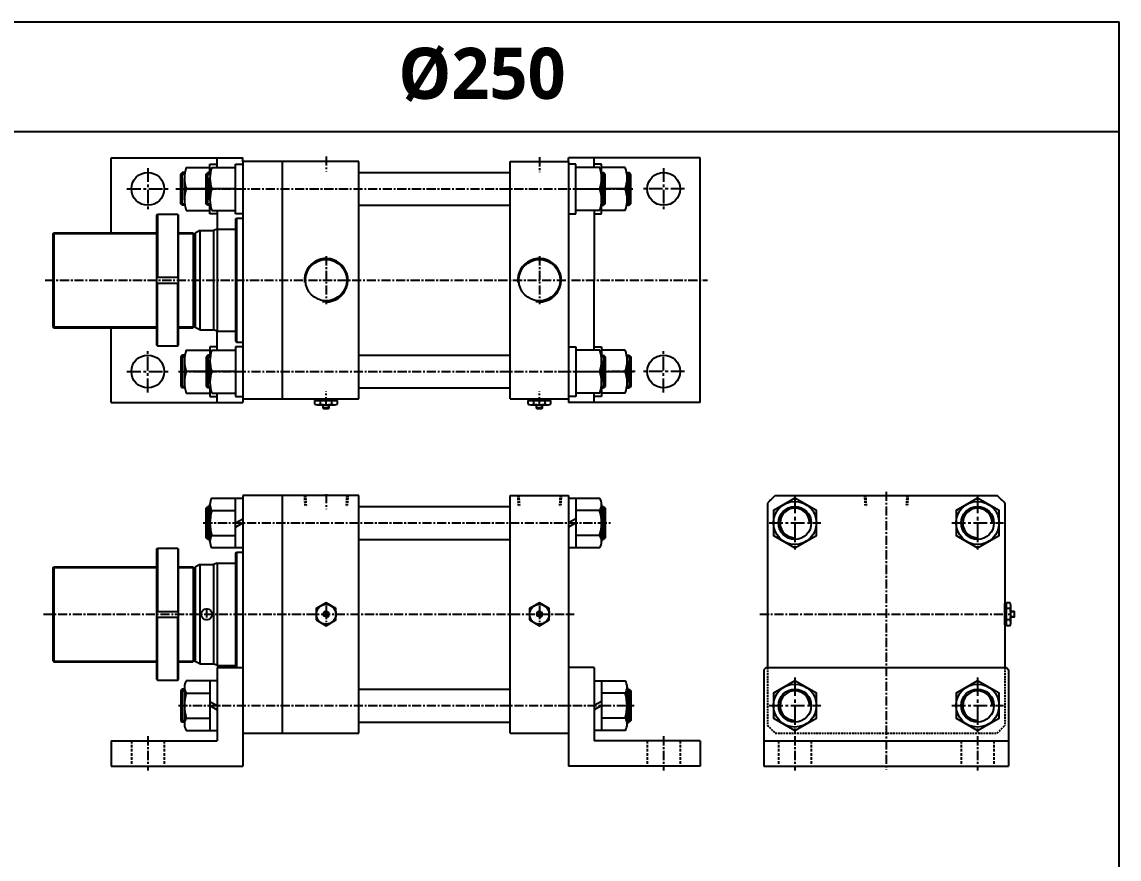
# Model space of a CAD drawing. Extents: x -819 to 7462, y 0 to 3630.
# Drawn here: x 5960 to 7462, y 1146 to 2292 of the extents above; entities that cross this region are included whole.
import ezdxf

# ---------------------------------------------------------------- set-up
doc = ezdxf.new("R2010")
doc.units = 0
doc.header["$LTSCALE"] = 10
doc.header["$MEASUREMENT"] = 0
for name, pattern in [('CENTER', [2, 1.25, -0.25, 0.25, -0.25]), ('CENTERX2', [4, 2.5, -0.5, 0.5, -0.5]), ('HIDDEN', [0.375, 0.25, -0.125]), ('HIDDENX2', [0.75, 0.5, -0.25])]:
    doc.linetypes.add(name, pattern=pattern)
doc.layers.get('0').update_dxf_attribs({"linetype": 'CONTINUOUS'})
for name, color, linetype in [('CEN', 1, 'CENTERX2'), ('DIM', 2, 'CONTINUOUS'), ('HID', 2, 'HIDDENX2'), ('ML', 7, 'CONTINUOUS')]:
    doc.layers.add(name, color=color, linetype=linetype)
doc.styles.add('문자', font='romans.shx')

msp = doc.modelspace()

# ---------------------------------------------------------------- linework, layer by layer
for p, q in [((0, 2291.6), (7461.9, 2291.6)), ((7461.9, 0), (7461.9, 2291.6)), ((0, 2141.6), (7461.9, 2141.6))]:
    msp.add_line(p, q)
at = {"color": 7, "linetype": 'Continuous'}
for p, q in [((6361, 1768.5), (6361, 1773.6)), ((6361, 1773.6), (6367.3, 1773.6)), ((6362, 1773.6), (6362, 1775.6)), ((6362, 1775.6), (6391.2, 1775.6)), ((6367.3, 1773.6), (6392.2, 1773.6)), ((6368.8, 1768.5), (6368.8, 1773.6)), ((6384.4, 1768.5), (6384.4, 1773.6)), ((6391.2, 1773.6), (6391.2, 1775.6)), ((6392.2, 1768.5), (6392.2, 1773.6)), ((6653, 1768.5), (6653, 1773.6)), ((6653, 1773.6), (6659.3, 1773.6)), ((6654, 1773.6), (6654, 1775.6)), ((6654, 1775.6), (6683.2, 1775.6)), ((6659.3, 1773.6), (6684.2, 1773.6)), ((6660.8, 1768.5), (6660.8, 1773.6)), ((6676.4, 1768.5), (6676.4, 1773.6)), ((6683.2, 1773.6), (6683.2, 1775.6)), ((6684.2, 1768.5), (6684.2, 1773.6)), ((6364.2, 1767.6), (6389, 1767.6)), ((6372.6, 1767.8), (6372.6, 1767.8)), ((6372.6, 1763.1), (6372.6, 1767.6)), ((6372.6, 1763.1), (6373.1, 1762.6)), ((6380.6, 1763.1), (6372.6, 1763.1)), ((6373.1, 1762.6), (6380.1, 1762.6)), ((6380.6, 1763.1), (6380.1, 1762.6)), ((6380.6, 1763.1), (6380.6, 1767.6)), ((6656.2, 1767.6), (6681, 1767.6)), ((6664.6, 1767.8), (6664.6, 1767.8)), ((6664.6, 1763.1), (6664.6, 1767.6)), ((6664.6, 1763.1), (6665.1, 1762.6)), ((6672.6, 1763.1), (6664.6, 1763.1)), ((6665.1, 1762.6), (6672.1, 1762.6)), ((6672.6, 1763.1), (6672.1, 1762.6)), ((6672.6, 1763.1), (6672.6, 1767.6)), ((7305.7, 1466.2), (7305.7, 1495.4)), ((7307.7, 1495.4), (7305.7, 1495.4)), ((7312.7, 1496.4), (7307.7, 1496.4)), ((7307.7, 1471.5), (7307.7, 1496.4)), ((7312.7, 1488.6), (7307.7, 1488.6)), ((7313.7, 1468.4), (7313.7, 1493.2)), ((7312.7, 1473), (7307.7, 1473)), ((7307.7, 1465.2), (7307.7, 1471.5)), ((7313.4, 1476.8), (7313.4, 1476.8)), ((7318.2, 1484.8), (7313.7, 1484.8)), ((7318.2, 1476.8), (7313.7, 1476.8)), ((7318.2, 1484.8), (7318.7, 1484.3)), ((7318.2, 1484.8), (7318.2, 1476.8)), ((7318.2, 1476.8), (7318.7, 1477.3)), ((7318.7, 1477.3), (7318.7, 1484.3)), ((7307.7, 1466.2), (7305.7, 1466.2)), ((7312.7, 1465.2), (7307.7, 1465.2))]:
    msp.add_line(p, q, dxfattribs=at)
for points in [[(6363.1, 1473), (6376.6, 1465.2), (6390.1, 1473), (6390.1, 1488.6), (6376.6, 1496.4), (6363.1, 1488.6)], [(6655.1, 1473), (6668.6, 1465.2), (6682.1, 1473), (6682.1, 1488.6), (6668.6, 1496.4), (6655.1, 1488.6)], [(6375.1, 1483.3), (6373.7, 1480.8), (6375.1, 1478.3), (6378, 1478.3), (6379.5, 1480.8), (6378, 1483.3)], [(6667.1, 1483.3), (6665.7, 1480.8), (6667.1, 1478.3), (6670, 1478.3), (6671.5, 1480.8), (6670, 1483.3)]]:
    msp.add_lwpolyline(points, close=True, dxfattribs=at)
for centre, radius in [((6376.6, 1480.8), 13.5), ((6668.6, 1480.8), 13.5), ((6376.6, 1480.8), 3.5), ((6668.6, 1480.8), 3.5)]:
    msp.add_circle(centre, radius, dxfattribs=at)
for centre, radius, start, end in [((6364.2, 1773.2), 5.62, 235.6158, 270), ((6364.9, 1775.8), 8.22, 241.7006, 298.2994), ((6376.6, 1798.9), 31.3, 255.6172, 270.0141), ((6376.6, 1798.9), 31.3, 269.9859, 284.3828), ((6388.3, 1775.8), 8.22, 241.7006, 298.2994), ((6656.2, 1773.2), 5.62, 235.6158, 270), ((6656.9, 1775.8), 8.22, 241.7006, 298.2994), ((6668.6, 1798.9), 31.3, 255.6172, 270.0141), ((6668.6, 1798.9), 31.3, 269.9859, 284.3828), ((6680.3, 1775.8), 8.22, 241.7006, 298.2994), ((7305.5, 1492.5), 8.22, 331.7006, 28.2994), ((7282.4, 1480.8), 31.3, 359.9859, 14.3828), ((7282.4, 1480.8), 31.3, 345.6172, 0.0141), ((7305.5, 1469.1), 8.22, 331.7006, 28.2994), ((7308.1, 1468.4), 5.62, 325.6158, 0)]:
    msp.add_arc(centre, radius, start, end, dxfattribs=at)
at = {"layer": 'CEN', "linetype": 'CENTER', "ltscale": 1.5}
for p, q in [((6132.6, 2091.6), (6132.6, 2034.6)), ((6838.6, 2091.6), (6838.6, 2034.6)), ((6104.1, 2063.1), (6161.1, 2063.1)), ((6867.1, 2063.1), (6810.1, 2063.1)), ((6132.6, 1784.6), (6132.6, 1841.6)), ((6838.6, 1784.6), (6838.6, 1841.6)), ((6104.1, 1813.1), (6161.1, 1813.1)), ((6867.1, 1813.1), (6810.1, 1813.1))]:
    msp.add_line(p, q, dxfattribs=at)
at = {"layer": 'CEN', "color": 1, "linetype": 'CENTER', "ltscale": 2}
for p, q in [((7018.2, 1644.4), (7018.2, 1567.2)), ((7268.2, 1644.4), (7268.2, 1567.2)), ((7018.2, 1394.4), (7018.2, 1317.2)), ((7268.2, 1394.4), (7268.2, 1317.2))]:
    msp.add_line(p, q, dxfattribs=at)
at = {"layer": 'CEN', "color": 1, "linetype": 'CENTER', "ltscale": 1.5}
for p, q in [((6982.8, 1605.8), (7053.6, 1605.8)), ((7232.8, 1605.8), (7303.6, 1605.8)), ((6982.8, 1355.8), (7053.6, 1355.8)), ((7232.8, 1355.8), (7303.6, 1355.8))]:
    msp.add_line(p, q, dxfattribs=at)
at = {"layer": 'CEN', "color": 1, "linetype": 'CENTER'}
for p, q in [((6132.6, 1313.8), (6132.6, 1266.8)), ((6838.6, 1313.8), (6838.6, 1266.8)), ((7018.2, 1313.8), (7018.2, 1266.8)), ((7268.2, 1313.8), (7268.2, 1266.8))]:
    msp.add_line(p, q, dxfattribs=at)
at = {"layer": 'DIM'}
for p, q in [((6177.6, 2083.3), (6182.9, 2083.3)), ((6212.6, 2083.3), (6217.9, 2083.3)), ((6758.6, 2083.3), (6753.2, 2083.3)), ((6793.6, 2083.3), (6788.2, 2083.3)), ((6177.6, 2042.8), (6182.9, 2042.8)), ((6212.6, 2042.8), (6217.9, 2042.8)), ((6758.6, 2042.8), (6753.2, 2042.8)), ((6793.6, 2042.8), (6788.2, 2042.8)), ((6177.6, 1833.3), (6182.9, 1833.3)), ((6212.6, 1833.3), (6217.9, 1833.3)), ((6758.6, 1833.3), (6753.2, 1833.3)), ((6793.6, 1833.3), (6788.2, 1833.3)), ((6177.6, 1792.8), (6182.9, 1792.8)), ((6212.6, 1792.8), (6217.9, 1792.8)), ((6758.6, 1792.8), (6753.2, 1792.8)), ((6793.6, 1792.8), (6788.2, 1792.8)), ((6212.6, 1626), (6217.6, 1626)), ((6758.6, 1626), (6753.6, 1626)), ((6252.6, 1605.8), (6262.6, 1611.6)), ((6718.6, 1611.6), (6708.6, 1605.8)), ((6252.6, 1600), (6262.6, 1605.8)), ((6718.6, 1605.8), (6708.6, 1600)), ((6212.6, 1585.5), (6217.6, 1585.5)), ((6758.6, 1585.5), (6753.6, 1585.5)), ((6177.6, 1376), (6182.6, 1376)), ((6793.6, 1376), (6788.6, 1376)), ((6217.6, 1361.6), (6227.6, 1355.8)), ((6217.6, 1355.8), (6227.6, 1350)), ((6753.6, 1361.6), (6743.6, 1355.8)), ((6753.6, 1355.8), (6743.6, 1350)), ((6177.6, 1335.5), (6182.6, 1335.5)), ((6793.6, 1335.5), (6788.6, 1335.5))]:
    msp.add_line(p, q, dxfattribs=at)
for centre in [(7018.2, 1605.8), (7268.2, 1605.8), (7018.2, 1355.8), (7268.2, 1355.8)]:
    msp.add_arc(centre, 20.2, 356.0356, 273.9644, dxfattribs=at)
at = {"layer": 'HID', "color": 6, "linetype": 'HIDDEN', "ltscale": 1.5}
for p, q in [((6110.1, 1307.8), (6110.1, 1272.8)), ((6155.1, 1307.8), (6155.1, 1272.8)), ((6816.1, 1307.8), (6816.1, 1272.8)), ((6861.1, 1307.8), (6861.1, 1272.8)), ((6995.7, 1307.8), (6995.7, 1272.8)), ((7040.7, 1307.8), (7040.7, 1272.8)), ((7245.7, 1307.8), (7245.7, 1272.8)), ((7290.7, 1307.8), (7290.7, 1272.8))]:
    msp.add_line(p, q, dxfattribs=at)
at = {"layer": 'ML'}
for p, q in [((6082.6, 2003.1), (6082.6, 2105.6)), ((6082.6, 2105.6), (6262.6, 2105.6)), ((6227.6, 2092.5), (6227.6, 2105.6)), ((6262.6, 2100.6), (6262.6, 2105.6)), ((6708.6, 2100.6), (6708.6, 2105.6)), ((6888.6, 2105.6), (6708.6, 2105.6)), ((6743.6, 2092.5), (6743.6, 2105.6)), ((6888.6, 1938.1), (6888.6, 2105.6)), ((6185.1, 2092.5), (6217.6, 2092.5)), ((6217.6, 2085.6), (6217.6, 2097.1)), ((6217.6, 2097.1), (6227.6, 2097.1)), ((6220.1, 2092.5), (6252.6, 2092.5)), ((6252.6, 2029.1), (6252.6, 2097.1)), ((6252.6, 2097.1), (6262.6, 2097.1)), ((6421.6, 2100.6), (6262.6, 2100.6)), ((6262.6, 2100.6), (6262.6, 1770.6)), ((6316.6, 2100.6), (6316.6, 1775.6)), ((6421.6, 1775.6), (6421.6, 2100.6)), ((6628.6, 1775.6), (6628.6, 2100.6)), ((6628.6, 2100.6), (6708.6, 2100.6)), ((6708.6, 2100.6), (6708.6, 1775.6)), ((6718.6, 2097.1), (6708.6, 2097.1)), ((6718.6, 2029.1), (6718.6, 2097.1)), ((6751.1, 2092.5), (6718.6, 2092.5)), ((6753.6, 2097.1), (6743.6, 2097.1)), ((6753.6, 2085.6), (6753.6, 2097.1)), ((6786.1, 2092.5), (6753.6, 2092.5)), ((6177.6, 2083.3), (6179.8, 2085.6)), ((6177.6, 2042.8), (6177.6, 2083.3)), ((6183.3, 2085.6), (6179.8, 2085.6)), ((6179.8, 2040.6), (6179.8, 2085.6)), ((6182.6, 2048.3), (6182.6, 2077.8)), ((6212.6, 2083.3), (6214.8, 2085.6)), ((6212.6, 2042.8), (6212.6, 2083.3)), ((6214.8, 2040.6), (6214.8, 2085.6)), ((6218.3, 2085.6), (6214.8, 2085.6)), ((6217.6, 2048.3), (6217.6, 2077.8)), ((6752.9, 2085.6), (6756.3, 2085.6)), ((6753.6, 2048.3), (6753.6, 2077.8)), ((6756.3, 2040.6), (6756.3, 2085.6)), ((6758.6, 2083.3), (6756.3, 2085.6)), ((6758.6, 2042.8), (6758.6, 2083.3)), ((6787.9, 2085.6), (6791.3, 2085.6)), ((6788.6, 2048.3), (6788.6, 2077.8)), ((6791.3, 2040.6), (6791.3, 2085.6)), ((6793.6, 2083.3), (6791.3, 2085.6)), ((6793.6, 2042.8), (6793.6, 2083.3)), ((6212.6, 2063.1), (6185.1, 2063.1)), ((6185.1, 2063.1), (6212.6, 2063.1)), ((6252.6, 2063.1), (6220.1, 2063.1)), ((6718.6, 2063.1), (6751.1, 2063.1)), ((6786.1, 2063.1), (6758.6, 2063.1)), ((6179.8, 2040.6), (6177.6, 2042.8)), ((6214.8, 2040.6), (6212.6, 2042.8)), ((6756.3, 2040.6), (6758.6, 2042.8)), ((6791.3, 2040.6), (6793.6, 2042.8)), ((6144.7, 2027.1), (6145.7, 2028.1)), ((6145.7, 2028.1), (6145.7, 1942.1)), ((6173.7, 2028.1), (6145.7, 2028.1)), ((6173.7, 2028.1), (6173.7, 1942.1)), ((6173.7, 2028.1), (6174.7, 2027.1)), ((6183.3, 2040.6), (6179.8, 2040.6)), ((6185.1, 2033.6), (6217.6, 2033.6)), ((6218.3, 2040.6), (6214.8, 2040.6)), ((6217.6, 2029.1), (6217.6, 2040.6)), ((6227.6, 2029.1), (6217.6, 2029.1)), ((6220.1, 2033.6), (6252.6, 2033.6)), ((6227.6, 2033.6), (6227.6, 2008.1)), ((6262.6, 2029.1), (6252.6, 2029.1)), ((6708.6, 2029.1), (6718.6, 2029.1)), ((6751.1, 2033.6), (6718.6, 2033.6)), ((6743.6, 2033.6), (6743.6, 1938.1)), ((6743.6, 2029.1), (6753.6, 2029.1)), ((6752.9, 2040.6), (6756.3, 2040.6)), ((6753.6, 2029.1), (6753.6, 2040.6)), ((6786.1, 2033.6), (6753.6, 2033.6)), ((6787.9, 2040.6), (6791.3, 2040.6)), ((6144.7, 2027.1), (6144.7, 1849.1)), ((6174.7, 1849.1), (6174.7, 2027.1)), ((6252.6, 2021.6), (6254.1, 2023.1)), ((6252.6, 2021.6), (6252.6, 1854.6)), ((6254.1, 2023.1), (6254.1, 1853.1)), ((6254.1, 2023.1), (6262.6, 2023.1)), ((6002.6, 2001.6), (6004.1, 2003.1)), ((6002.6, 2001.6), (6002.6, 1874.6)), ((6004.1, 2003.1), (6004.1, 1873.1)), ((6004.1, 2003.1), (6144.7, 2003.1)), ((6174.7, 2003.1), (6194.6, 2003.1)), ((6194.6, 2003.1), (6194.6, 1873.1)), ((6194.6, 2001.6), (6197.6, 2001.6)), ((6203.6, 2006.1), (6197.6, 2002.6)), ((6197.6, 2002.6), (6197.6, 1873.5)), ((6203.6, 2006.1), (6203.6, 1870.1)), ((6203.6, 2006.1), (6222.6, 2006.1)), ((6227.6, 2008.1), (6222.6, 2006.1)), ((6222.6, 2006.1), (6222.6, 1870.1)), ((6227.6, 2008.1), (6227.6, 1868.1)), ((6227.6, 2008.1), (6252.6, 2008.1)), ((6144.7, 1942.1), (6174.7, 1942.1)), ((6743.6, 1842.5), (6743.6, 1938.1)), ((6888.6, 1770.6), (6888.6, 1938.1)), ((6144.7, 1934.1), (6174.7, 1934.1)), ((6145.7, 1848.1), (6145.7, 1934.1)), ((6173.7, 1848.1), (6173.7, 1934.1)), ((6002.6, 1874.6), (6004.1, 1873.1)), ((6004.1, 1873.1), (6144.7, 1873.1)), ((6082.6, 1770.6), (6082.6, 1873.1)), ((6174.7, 1873.1), (6194.6, 1873.1)), ((6194.6, 1874.6), (6197.6, 1874.6)), ((6203.6, 1870.1), (6197.6, 1873.5)), ((6203.6, 1870.1), (6222.6, 1870.1)), ((6227.6, 1868.1), (6222.6, 1870.1)), ((6227.6, 1868.1), (6252.6, 1868.1)), ((6227.6, 1842.5), (6227.6, 1868.1)), ((6144.7, 1849.1), (6145.7, 1848.1)), ((6145.7, 1848.1), (6173.7, 1848.1)), ((6173.7, 1848.1), (6174.7, 1849.1)), ((6217.6, 1847.1), (6217.6, 1835.6)), ((6227.6, 1847.1), (6217.6, 1847.1)), ((6252.6, 1854.6), (6254.1, 1853.1)), ((6252.6, 1847.1), (6252.6, 1779.1)), ((6262.6, 1847.1), (6252.6, 1847.1)), ((6254.1, 1853.1), (6262.6, 1853.1)), ((6708.6, 1847.1), (6718.6, 1847.1)), ((6718.6, 1847.1), (6718.6, 1779.1)), ((6743.6, 1847.1), (6753.6, 1847.1)), ((6753.6, 1847.1), (6753.6, 1835.6)), ((6179.8, 1835.6), (6177.6, 1833.3)), ((6177.6, 1833.3), (6177.6, 1792.8)), ((6179.8, 1835.6), (6179.8, 1790.6)), ((6183.3, 1835.6), (6179.8, 1835.6)), ((6185.1, 1842.5), (6217.6, 1842.5)), ((6214.8, 1835.6), (6212.6, 1833.3)), ((6212.6, 1833.3), (6212.6, 1792.8)), ((6214.8, 1835.6), (6214.8, 1790.6)), ((6218.3, 1835.6), (6214.8, 1835.6)), ((6220.1, 1842.5), (6252.6, 1842.5)), ((6751.1, 1842.5), (6718.6, 1842.5)), ((6752.9, 1835.6), (6756.3, 1835.6)), ((6786.1, 1842.5), (6753.6, 1842.5)), ((6756.3, 1835.6), (6756.3, 1790.6)), ((6756.3, 1835.6), (6758.6, 1833.3)), ((6758.6, 1833.3), (6758.6, 1792.8)), ((6787.9, 1835.6), (6791.3, 1835.6)), ((6791.3, 1835.6), (6791.3, 1790.6)), ((6791.3, 1835.6), (6793.6, 1833.3)), ((6793.6, 1833.3), (6793.6, 1792.8)), ((6182.6, 1827.8), (6182.6, 1798.3)), ((6217.6, 1827.8), (6217.6, 1798.3)), ((6753.6, 1827.8), (6753.6, 1798.3)), ((6788.6, 1827.8), (6788.6, 1798.3)), ((6212.6, 1813.1), (6185.1, 1813.1)), ((6252.6, 1813.1), (6220.1, 1813.1)), ((6718.6, 1813.1), (6751.1, 1813.1)), ((6758.6, 1813.1), (6786.1, 1813.1)), ((6177.6, 1792.8), (6179.8, 1790.6)), ((6183.3, 1790.6), (6179.8, 1790.6)), ((6212.6, 1792.8), (6214.8, 1790.6)), ((6218.3, 1790.6), (6214.8, 1790.6)), ((6217.6, 1790.6), (6217.6, 1779.1)), ((6752.9, 1790.6), (6756.3, 1790.6)), ((6753.6, 1790.6), (6753.6, 1779.1)), ((6758.6, 1792.8), (6756.3, 1790.6)), ((6787.9, 1790.6), (6791.3, 1790.6)), ((6793.6, 1792.8), (6791.3, 1790.6)), ((6185.1, 1783.6), (6217.6, 1783.6)), ((6217.6, 1779.1), (6227.6, 1779.1)), ((6220.1, 1783.6), (6252.6, 1783.6)), ((6227.6, 1770.6), (6227.6, 1783.6)), ((6252.6, 1779.1), (6262.6, 1779.1)), ((6262.6, 1775.6), (6421.6, 1775.6)), ((6628.6, 1775.6), (6708.6, 1775.6)), ((6718.6, 1779.1), (6708.6, 1779.1)), ((6708.6, 1775.6), (6708.6, 1770.6)), ((6751.1, 1783.6), (6718.6, 1783.6)), ((6743.6, 1770.6), (6743.6, 1783.6)), ((6753.6, 1779.1), (6743.6, 1779.1)), ((6786.1, 1783.6), (6753.6, 1783.6)), ((6082.6, 1770.6), (6262.6, 1770.6)), ((6888.6, 1770.6), (6708.6, 1770.6)), ((6220.1, 1639.8), (6262.6, 1639.8)), ((6252.6, 1571.8), (6252.6, 1639.8)), ((6421.6, 1643.3), (6262.6, 1643.3)), ((6262.6, 1643.3), (6262.6, 1318.3)), ((6316.6, 1643.3), (6316.6, 1318.3)), ((6421.6, 1643.3), (6316.6, 1643.3)), ((6421.6, 1318.3), (6421.6, 1643.3)), ((6628.6, 1318.3), (6628.6, 1643.3)), ((6628.6, 1643.3), (6708.6, 1643.3)), ((6708.6, 1643.3), (6708.6, 1318.3)), ((6708.6, 1639.8), (6751.1, 1639.8)), ((6718.6, 1639.8), (6718.6, 1571.8)), ((6991.2, 1643.3), (7295.2, 1643.3)), ((6212.6, 1626), (6214.8, 1628.3)), ((6212.6, 1585.5), (6212.6, 1626)), ((6214.8, 1583.3), (6214.8, 1628.3)), ((6217.6, 1628.3), (6214.8, 1628.3)), ((6217.6, 1580.3), (6217.6, 1631.3)), ((6220.1, 1622.8), (6252.6, 1622.8)), ((6751.1, 1622.8), (6718.6, 1622.8)), ((6753.6, 1631.3), (6753.6, 1580.3)), ((6753.6, 1628.3), (6756.3, 1628.3)), ((6756.3, 1628.3), (6756.3, 1583.3)), ((6756.3, 1628.3), (6758.6, 1626)), ((6758.6, 1626), (6758.6, 1585.5)), ((6980.7, 1632.8), (6980.7, 1407.8)), ((7305.7, 1632.8), (7305.7, 1407.8)), ((6214.8, 1583.3), (6212.6, 1585.5)), ((6217.6, 1583.3), (6214.8, 1583.3)), ((6220.1, 1588.8), (6252.6, 1588.8)), ((6751.1, 1588.8), (6718.6, 1588.8)), ((6753.6, 1583.3), (6756.3, 1583.3)), ((6758.6, 1585.5), (6756.3, 1583.3)), ((6144.7, 1569.8), (6145.7, 1570.8)), ((6144.7, 1569.8), (6144.7, 1391.8)), ((6173.7, 1570.8), (6145.7, 1570.8)), ((6145.7, 1570.8), (6145.7, 1484.8)), ((6173.7, 1570.8), (6174.7, 1569.8)), ((6173.7, 1570.8), (6173.7, 1484.8)), ((6174.7, 1391.8), (6174.7, 1569.8)), ((6262.6, 1571.8), (6220.1, 1571.8)), ((6252.6, 1564.3), (6254.1, 1565.8)), ((6252.6, 1564.3), (6252.6, 1407.8)), ((6254.1, 1565.8), (6254.1, 1407.8)), ((6254.1, 1565.8), (6262.6, 1565.8)), ((6751.1, 1571.8), (6708.6, 1571.8)), ((6203.6, 1548.8), (6197.6, 1545.3)), ((6203.6, 1548.8), (6222.6, 1548.8)), ((6203.6, 1548.8), (6203.6, 1412.8)), ((6227.6, 1550.8), (6222.6, 1548.8)), ((6222.6, 1548.8), (6222.6, 1412.8)), ((6227.6, 1550.8), (6227.6, 1410.8)), ((6227.6, 1550.8), (6252.6, 1550.8)), ((6002.6, 1544.3), (6004.1, 1545.8)), ((6002.6, 1544.3), (6002.6, 1417.3)), ((6004.1, 1545.8), (6144.7, 1545.8)), ((6004.1, 1545.8), (6004.1, 1415.8)), ((6174.7, 1545.8), (6194.6, 1545.8)), ((6194.6, 1545.8), (6194.6, 1415.8)), ((6194.6, 1544.3), (6197.6, 1544.3)), ((6197.6, 1545.3), (6197.6, 1416.3)), ((6144.7, 1484.8), (6174.7, 1484.8)), ((6144.7, 1476.8), (6174.7, 1476.8)), ((6145.7, 1390.8), (6145.7, 1476.8)), ((6173.7, 1390.8), (6173.7, 1476.8)), ((6002.6, 1417.3), (6004.1, 1415.8)), ((6004.1, 1415.8), (6144.7, 1415.8)), ((6174.7, 1415.8), (6194.6, 1415.8)), ((6194.6, 1417.3), (6197.6, 1417.3)), ((6203.6, 1412.8), (6197.6, 1416.3)), ((6203.6, 1412.8), (6222.6, 1412.8)), ((6227.6, 1410.8), (6222.6, 1412.8)), ((6227.6, 1410.8), (6252.6, 1410.8)), ((6227.6, 1407.8), (6227.6, 1307.8)), ((6227.6, 1407.8), (6262.6, 1407.8)), ((6743.6, 1407.8), (6708.6, 1407.8)), ((6743.6, 1407.8), (6743.6, 1307.8)), ((6978.7, 1407.8), (6975.7, 1404.8)), ((6975.7, 1404.8), (6975.7, 1272.8)), ((6978.7, 1407.8), (7307.7, 1407.8)), ((7307.7, 1407.8), (7310.7, 1404.8)), ((7310.7, 1404.8), (7310.7, 1272.8)), ((6144.7, 1391.8), (6145.7, 1390.8)), ((6145.7, 1390.8), (6173.7, 1390.8)), ((6173.7, 1390.8), (6174.7, 1391.8)), ((6227.6, 1389.8), (6185.1, 1389.8)), ((6217.6, 1389.8), (6217.6, 1321.8)), ((6743.6, 1389.8), (6786.1, 1389.8)), ((6753.6, 1389.8), (6753.6, 1321.8)), ((6179.8, 1378.3), (6177.6, 1376)), ((6177.6, 1376), (6177.6, 1335.5)), ((6179.8, 1378.3), (6179.8, 1333.3)), ((6182.6, 1378.3), (6179.8, 1378.3)), ((6182.6, 1381.3), (6182.6, 1330.3)), ((6185.1, 1372.8), (6217.6, 1372.8)), ((6786.1, 1372.8), (6753.6, 1372.8)), ((6788.6, 1381.3), (6788.6, 1330.3)), ((6788.6, 1378.3), (6791.3, 1378.3)), ((6791.3, 1378.3), (6791.3, 1333.3)), ((6791.3, 1378.3), (6793.6, 1376)), ((6793.6, 1376), (6793.6, 1335.5)), ((6185.1, 1338.8), (6217.6, 1338.8)), ((6786.1, 1338.8), (6753.6, 1338.8)), ((6177.6, 1335.5), (6179.8, 1333.3)), ((6182.6, 1333.3), (6179.8, 1333.3)), ((6185.1, 1321.8), (6227.6, 1321.8)), ((6786.1, 1321.8), (6743.6, 1321.8)), ((6788.6, 1333.3), (6791.3, 1333.3)), ((6793.6, 1335.5), (6791.3, 1333.3)), ((6082.6, 1307.8), (6227.6, 1307.8)), ((6082.6, 1307.8), (6082.6, 1272.8)), ((6262.6, 1318.3), (6421.6, 1318.3)), ((6262.6, 1318.3), (6262.6, 1272.8)), ((6628.6, 1318.3), (6708.6, 1318.3)), ((6708.6, 1318.3), (6708.6, 1272.8)), ((6888.6, 1307.8), (6743.6, 1307.8)), ((6888.6, 1307.8), (6888.6, 1272.8)), ((6975.7, 1307.8), (7310.7, 1307.8)), ((6082.6, 1272.8), (6262.6, 1272.8)), ((6888.6, 1272.8), (6708.6, 1272.8)), ((6975.7, 1272.8), (7310.7, 1272.8))]:
    msp.add_line(p, q, dxfattribs=at)
at = {"layer": 'ML', "color": 1, "linetype": 'CENTER'}
for p, q in [((6376.6, 2107.4), (6376.6, 2087)), ((6668.6, 2106.3), (6668.6, 2085.8)), ((6170.9, 2063.1), (6212.6, 2063.1)), ((6174.1, 2063.1), (6796.4, 2063.1)), ((6376.6, 1970.9), (6376.6, 1905.3)), ((6668.6, 1970.9), (6668.6, 1905.3)), ((5992.3, 1938.1), (6898.7, 1938.1)), ((6174.4, 1813.1), (6798, 1813.1)), ((6203.7, 1813.1), (6212.6, 1813.1)), ((6799.5, 1813.1), (6758.6, 1813.1)), ((6376.6, 1765.6), (6376.6, 1786)), ((6668.6, 1765.6), (6668.6, 1786)), ((6376.6, 1645.2), (6376.6, 1624.9)), ((7143.2, 1648.4), (7143.2, 1268.1)), ((6208.5, 1605.8), (6768.3, 1605.8)), ((6213.1, 1489), (6213.1, 1472.5)), ((6376.6, 1491.8), (6376.6, 1469.8)), ((6668.6, 1491.8), (6668.6, 1469.8)), ((5989.8, 1480.8), (6716.2, 1480.8)), ((6970.3, 1480.8), (7314.4, 1480.8)), ((6174.4, 1355.8), (6798.4, 1355.8))]:
    msp.add_line(p, q, dxfattribs=at)
at = {"layer": 'ML', "color": 7, "linetype": 'Continuous'}
for p, q in [((6421.6, 2085.6), (6628.6, 2085.6)), ((6421.6, 2040.6), (6628.6, 2040.6)), ((6421.6, 1835.6), (6628.6, 1835.6)), ((6421.6, 1790.6), (6628.6, 1790.6)), ((6421.6, 1628.3), (6628.6, 1628.3)), ((6421.6, 1583.3), (6628.6, 1583.3)), ((6421.6, 1378.3), (6628.6, 1378.3)), ((6421.6, 1333.3), (6628.6, 1333.3))]:
    msp.add_line(p, q, dxfattribs=at)
at = {"layer": 'ML', "color": 2}
for p, q in [((6003.1, 2002.1), (6144.7, 2002.1)), ((6174.7, 2002.1), (6194.6, 2002.1)), ((6003.1, 1874.1), (6144.7, 1874.1)), ((6174.7, 1874.1), (6194.6, 1874.1)), ((6373.1, 1767.8), (6373.1, 1767.8)), ((6373.1, 1762.6), (6373.1, 1767.6)), ((6380.1, 1762.6), (6380.1, 1767.6)), ((6665.1, 1767.8), (6665.1, 1767.8)), ((6665.1, 1762.6), (6665.1, 1767.6)), ((6672.1, 1762.6), (6672.1, 1767.6)), ((6003.1, 1544.8), (6144.7, 1544.8)), ((6174.7, 1544.8), (6194.6, 1544.8)), ((7313.5, 1477.3), (7313.5, 1477.3)), ((7318.7, 1484.3), (7313.7, 1484.3)), ((7318.7, 1477.3), (7313.7, 1477.3)), ((6003.1, 1416.8), (6144.7, 1416.8)), ((6174.7, 1416.8), (6194.6, 1416.8))]:
    msp.add_line(p, q, dxfattribs=at)
at = {"layer": 'ML', "color": 6, "linetype": 'HIDDEN'}
for p, q in [((6346.8, 1643.3), (6347.7, 1628.3)), ((6348.3, 1643.3), (6349.2, 1628.3)), ((6404.9, 1643.3), (6404, 1628.3)), ((6406.4, 1643.3), (6405.4, 1628.3)), ((6638.8, 1643.3), (6639.7, 1628.3)), ((6640.3, 1643.3), (6641.2, 1628.3)), ((6696.9, 1643.3), (6696, 1628.3)), ((6698.4, 1643.3), (6697.4, 1628.3)), ((7113.4, 1643.3), (7114.4, 1628.3)), ((7114.9, 1643.3), (7115.8, 1628.3)), ((7171.5, 1643.3), (7170.6, 1628.3)), ((7173, 1643.3), (7172, 1628.3)), ((6980.7, 1407.8), (6980.7, 1328.8)), ((7305.7, 1407.8), (7305.7, 1328.8)), ((6991.2, 1318.3), (7295.2, 1318.3))]:
    msp.add_line(p, q, dxfattribs=at)
at = {"layer": 'ML'}
for points in [[(7018.2, 1639.8), (6988.8, 1622.8), (6988.8, 1588.8), (7018.2, 1571.8), (7047.6, 1588.8), (7047.6, 1622.8)], [(7268.2, 1639.8), (7238.8, 1622.8), (7238.8, 1588.8), (7268.2, 1571.8), (7297.6, 1588.8), (7297.6, 1622.8)], [(7018.2, 1389.8), (6988.8, 1372.8), (6988.8, 1338.8), (7018.2, 1321.8), (7047.6, 1338.8), (7047.6, 1372.8)], [(7268.2, 1389.8), (7238.8, 1372.8), (7238.8, 1338.8), (7268.2, 1321.8), (7297.6, 1338.8), (7297.6, 1372.8)]]:
    msp.add_lwpolyline(points, close=True, dxfattribs=at)
for centre, radius in [((6132.6, 2063.1), 22.5), ((6838.6, 2063.1), 22.5), ((6376.6, 1938.1), 28.3), ((6668.6, 1938.1), 28.3), ((6132.6, 1813.1), 22.5), ((6838.6, 1813.1), 22.5), ((7018.2, 1605.8), 29.4), ((7018.2, 1605.8), 22.5), ((7268.2, 1605.8), 29.4), ((7268.2, 1605.8), 22.5), ((6213.1, 1480.8), 7.5), ((7018.2, 1355.8), 29.4), ((7268.2, 1355.8), 29.4), ((7018.2, 1355.8), 22.5), ((7268.2, 1355.8), 22.5)]:
    msp.add_circle(centre, radius, dxfattribs=at)
for centre, radius, start, end in [((6227.2, 2077.8), 44.6, 160.7252, 199.2748), ((6262.2, 2077.8), 44.6, 160.7252, 199.2748), ((6709, 2077.8), 44.6, 340.7252, 19.2748), ((6744, 2077.8), 44.6, 340.7252, 19.2748), ((6227.2, 2048.3), 44.6, 160.7252, 199.2748), ((6262.2, 2048.3), 44.6, 160.7252, 199.2748), ((6709, 2048.3), 44.6, 340.7252, 19.2748), ((6744, 2048.3), 44.6, 340.7252, 19.2748), ((6227.2, 1827.8), 44.6, 160.7252, 199.2748), ((6262.2, 1827.8), 44.6, 160.7252, 199.2748), ((6709, 1827.8), 44.6, 340.7252, 19.2748), ((6744, 1827.8), 44.6, 340.7252, 19.2748), ((6227.2, 1798.3), 44.6, 160.7252, 199.2748), ((6262.2, 1798.3), 44.6, 160.7252, 199.2748), ((6709, 1798.3), 44.6, 340.7252, 19.2748), ((6744, 1798.3), 44.6, 340.7252, 19.2748), ((6233.3, 1631.3), 15.7, 147.2209, 212.7791), ((6737.9, 1631.3), 15.7, 327.2209, 32.7791), ((7143.2, 1480.8), 222.5, 133.0853, 136.9147), ((7143.2, 1480.8), 222.5, 43.0853, 46.9147), ((6276.6, 1605.8), 59, 163.2682, 196.7318), ((6694.5, 1605.8), 59, 343.2682, 16.7318), ((6233.3, 1580.3), 15.7, 147.2209, 212.7791), ((6737.9, 1580.3), 15.7, 327.2209, 32.7791), ((6198.3, 1381.3), 15.7, 147.2209, 212.7791), ((6772.9, 1381.3), 15.7, 327.2209, 32.7791), ((6241.6, 1355.8), 59, 163.2682, 196.7318), ((6729.5, 1355.8), 59, 343.2682, 16.7318), ((6198.3, 1330.3), 15.7, 147.2209, 212.7791), ((6772.9, 1330.3), 15.7, 327.2209, 32.7791)]:
    msp.add_arc(centre, radius, start, end, dxfattribs=at)
at = {"layer": 'ML', "color": 2}
for centre, radius, start, end in [((6376.6, 1938.1), 29.8, 260.1793, 185.8112), ((6668.6, 1938.1), 29.8, 260.1793, 185.8112), ((6376.6, 1480.8), 4, 270, 180), ((6668.6, 1480.8), 4, 270, 180)]:
    msp.add_arc(centre, radius, start, end, dxfattribs=at)
at = {"layer": 'ML', "color": 6, "linetype": 'HIDDEN'}
for start, end in [(223.0853, 226.9147), (313.0853, 316.9147)]:
    msp.add_arc((7143.2, 1480.8), 222.5, start, end, dxfattribs=at)

# ---------------------------------------------------------------- texts
at = {"insert": (6475.5, 2256.2), "char_height": 70, "attachment_point": 1, "style": '문자'}
msp.add_mtext_dynamic_manual_height_columns('{\\fMalgun Gothic|b1|i0|c129|p50;%%C250}', width=124.533, gutter_width=16, heights=[-75.6], dxfattribs=at)

doc.saveas('drawing.dxf')
